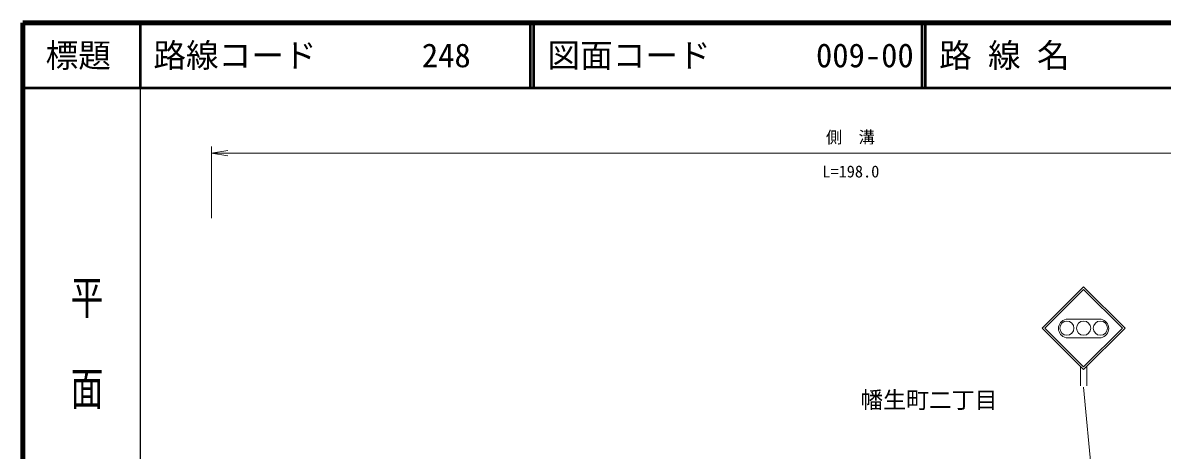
# Model space of a CAD drawing. Units: millimetres, scale not verified. Extents: x 40000 to 680000, y 20000 to 380000.
# Drawn here: x 40000 to 214554, y 314417 to 380000 of the extents above; entities that cross this region are included whole.
import ezdxf
from ezdxf.enums import TextEntityAlignment as Align

# ---------------------------------------------------------------- set-up
doc = ezdxf.new("R2010")
doc.units = ezdxf.units.MM
doc.header["$LTSCALE"] = 1000
for name, color, linetype, lineweight in [('M-BMK-HTXT', 7, 'Continuous', 13), ('M-STR-HTXT', 7, 'Continuous', 13), ('M-TTL', 2, 'Continuous', 140), ('M-TTL-BAND', 7, 'Continuous', 25), ('M-TTL-LINE', 7, 'Continuous', 50)]:
    doc.layers.add(name, color=color, linetype=linetype, lineweight=lineweight)
doc.layers.add('M-TTL-TXT', color=7, linetype='Continuous')
doc.styles.add('@ＭＳ ゴシック', font='')
doc.styles.add('ＭＳ ゴシック', font='')
doc.styles.get('@ＭＳ ゴシック').set_extended_font_data('@MS Gothic')
doc.styles.get('ＭＳ ゴシック').set_extended_font_data('MS Gothic')

# ---------------------------------------------------------------- blocks, each defined once
blk = doc.blocks.new('open_arrow')
at = {"color": 0, "linetype": 'Continuous', "lineweight": -2}
blk.add_lwpolyline([(7.5, 1.25), (0, 0), (7.5, -1.25)], dxfattribs=at)

msp = doc.modelspace()

# ---------------------------------------------------------------- linework, layer by layer
at = {"layer": 'M-BMK-HTXT'}
for p, q in [((199818, 334515), (205209, 334515)), ((199818, 331686), (205209, 331686)), ((202014, 327280), (202014, 324280)), ((203014, 324280), (203014, 327280)), ((205502, 292365), (202504, 324086))]:
    msp.add_line(p, q, dxfattribs=at)
for points in [[(202514, 326780), (208878, 333144), (202514, 339508), (196150, 333144)], [(202514, 327204), (208454, 333144), (202514, 339083), (196574, 333144)]]:
    msp.add_lwpolyline(points, close=True, dxfattribs=at)
for centre in [(199949, 333144), (202514, 333144), (205079, 333144)]:
    msp.add_circle(centre, 1085, dxfattribs=at)
for centre, start, end in [((200110, 333101), 101.64343, 258.35657), ((204918, 333101), 281.64343, 78.35657)]:
    msp.add_arc(centre, 1444, start, end, dxfattribs=at)
at = {"layer": 'M-STR-HTXT'}
for p, q in [((68890, 350000), (68890, 361000)), ((68890, 360000), (264962, 360000))]:
    msp.add_line(p, q, dxfattribs=at)
at = {"layer": 'M-TTL'}
for p, q in [((40000, 380000), (40000, 20000)), ((680000, 380000), (40000, 380000))]:
    msp.add_line(p, q, dxfattribs=at)
at = {"layer": 'M-TTL-BAND'}
msp.add_line((58000, 370000), (58000, 20000), dxfattribs=at)
at = {"layer": 'M-TTL-LINE'}
for p, q in [((58000, 380000), (58000, 370000)), ((117750, 380000), (117750, 370000)), ((118250, 380000), (118250, 370000)), ((177750, 380000), (177750, 370000)), ((178250, 380000), (178250, 370000)), ((40000, 370000), (680000, 370000))]:
    msp.add_line(p, q, dxfattribs=at)

# ---------------------------------------------------------------- block references
at = {"layer": 'M-STR-HTXT', "xscale": 333, "yscale": 333}
msp.add_blockref('open_arrow', (68890, 360000), dxfattribs=at)

# ---------------------------------------------------------------- texts
at = {"layer": 'M-BMK-HTXT', "style": 'ＭＳ ゴシック'}
msp.add_text('幡生町二丁目', height=2566, dxfattribs=at).set_placement((178813, 322133), align=Align.MIDDLE_CENTER)
at = {"layer": 'M-STR-HTXT', "style": 'ＭＳ ゴシック'}
msp.add_text('側\u3000溝', height=1833, dxfattribs=at).set_placement((166787, 362438), align=Align.MIDDLE_CENTER)
msp.add_text('L=198.0', height=1833, dxfattribs=at).set_placement((166852, 355716), align=Align.BOTTOM_CENTER)
at = {"layer": 'M-TTL-BAND', "style": '@ＭＳ ゴシック', "width": 1.4}
msp.add_text('平  面  図', height=3666, rotation=270, dxfattribs=at).set_placement((49777, 306475), align=Align.MIDDLE_RIGHT)
at = {"layer": 'M-TTL-TXT', "style": 'ＭＳ ゴシック'}
msp.add_text('標題', height=3666, dxfattribs=at).set_placement((48500, 375000), align=Align.MIDDLE_CENTER)
for s, p in [('路線コード', (60000, 375000)), ('図面コード', (120380, 375000)), ('路 線 名', (180380, 375000)), ('248', (101142, 375000)), ('009-00', (161521, 375000))]:
    msp.add_text(s, height=3666, dxfattribs=at).set_placement(p, align=Align.MIDDLE_LEFT)

doc.saveas('drawing.dxf')
